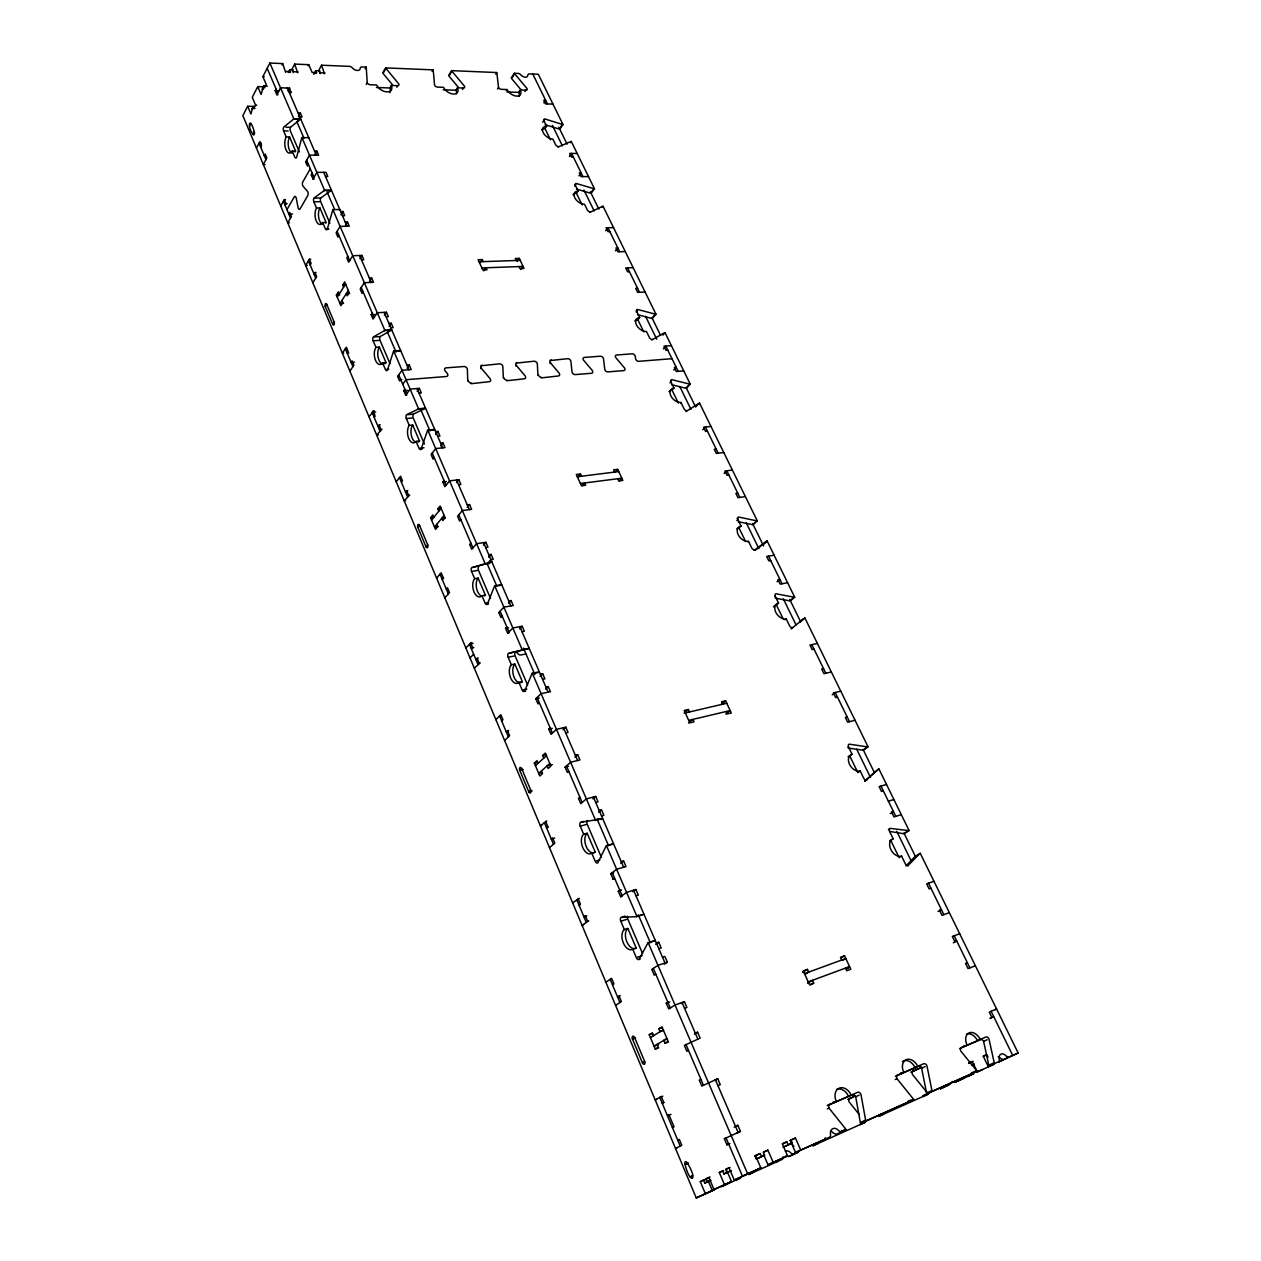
<?xml version="1.0" encoding="UTF-8"?>
<svg xmlns="http://www.w3.org/2000/svg" width="1261" height="1261" viewBox="0 0 1261 1261"><rect width="100%" height="100%" fill="white"/><g stroke="black" fill="none" stroke-linecap="round" stroke-linejoin="round"><path stroke-width="1.5" d="M315.061 198.056L320.751 198.009L331.091 190.537A2.68 1.34 87.6 0 0 331.422 190.159L324.55 190.19A2.695 1.324 87.6 0 1 324.235 190.584L313.926 198.072A2.648 1.308 87.3 0 0 313.847 201.776L316.495 207.986A9.268 4.571 87.1 0 0 316.227 220.959A9.268 4.571 87.1 0 0 322.721 222.551L325.385 228.824A2.648 1.324 86.9 0 0 327.261 229.297L332.668 210.193A2.68 1.34 87.2 0 1 332.904 209.625L339.776 209.547A2.68 1.34 87.3 0 0 339.587 209.941M407.618 414.68L413.372 414.144L425.146 408.469A2.758 1.482 84.2 0 0 425.509 408.138L418.557 408.769A2.758 1.482 84.2 0 1 418.195 409.1L406.468 414.79A2.727 1.45 84 0 0 406.326 418.557L409.242 425.383A9.568 5.107 83.7 0 0 408.769 438.529A9.568 5.107 83.7 0 0 416.067 441.382L419.015 448.27A2.743 1.466 83.5 0 0 421.127 449.105L427.463 430.663A2.79 1.497 83.7 0 1 427.763 430.143L434.698 429.449A2.774 1.513 83.8 0 0 434.415 429.969L428.63 430.553M472.891 567.45L491.506 562.248A2.837 1.592 81.2 0 0 491.9 561.949L471.724 567.623A2.806 1.545 81.1 0 0 471.551 571.422L474.656 578.689A9.852 5.454 80.7 0 0 474.041 591.961A9.852 5.454 80.7 0 0 481.938 595.759L485.075 603.105A2.821 1.576 80.4 0 0 487.345 604.208L494.407 586.333A2.869 1.608 80.6 0 1 494.722 585.829L501.705 584.678A2.853 1.608 80.6 0 0 501.389 585.183L497.512 585.813M509.523 653.166L528.753 648.58A2.885 1.639 79.3 0 0 529.179 648.296L508.356 653.387A2.869 1.608 79.2 0 0 508.151 657.202L511.367 664.736A10.041 5.643 78.9 0 0 510.658 678.04A10.041 5.643 78.9 0 0 518.901 682.39L522.149 690.003A2.885 1.624 78.5 0 0 524.529 691.28L532 673.737A2.916 1.671 78.7 0 1 532.331 673.264L539.33 671.845A2.916 1.671 78.7 0 0 538.999 672.318L536.666 672.791M254.359 106.428L247.676 106.255L242.853 115.634L696.245 1197.95L714.104 1189.848L708.934 1177.475L705.687 1179.051L706.964 1182.061L704.773 1183.102L703.512 1180.091L700.281 1181.652L705.34 1193.663L696.245 1197.95M264.495 86.851L257.748 86.631L252.263 97.318L255.557 105.104L253.824 108.462L254.943 108.478M267.379 86.079L263.628 85.953L264.463 87.923L266.244 84.487L262.887 76.637L269.87 63.05L282.7 63.586L285.632 72.303M247.676 106.255L250.939 114.026L253.004 106.507L253.824 108.462M257.748 86.631L261.074 94.449L263.628 85.953M249.552 126.1L250.829 123.625M282.023 64.894L282.7 63.586M278.003 94.733L276.868 94.701L275.166 90.729L276.064 89.011M252.957 134.218L254.249 131.759C249.583 114.641 246.825 126.778 252.957 134.218A1.907 0.883 87.9 0 0 254.218 134.454A1.907 0.883 87.9 0 0 254.249 131.759M288.233 72.539L289.746 69.654L292.773 69.765L293.167 72.602M276.868 94.701L280.509 87.797L289.589 88.097L290.85 92.92M290.14 72.476L289.746 69.654M291.953 69.26L294.696 64.09L308.724 64.674L312.145 72.444L316.558 72.618L315.707 70.679L319.742 70.837L320.121 73.642M292.316 70.632L292.773 69.765M256.44 148.089L259.924 141.547L261.579 145.488L260.696 147.127M288.06 90.965L289.589 88.097M297.643 72.775L294.696 64.09M308.173 65.714L308.724 64.674M642.306 914.792L636.442 916.637L621.074 917.377A3.058 1.75 73.3 0 0 620.79 921.224L624.353 929.578A10.782 6.147 72.9 0 0 623.36 943.007A10.782 6.147 72.9 0 0 632.723 949.17L636.316 957.619A3.105 1.765 72.5 0 0 639.028 959.416L647.823 943.102A3.137 1.813 72.5 0 1 648.201 942.676L655.247 940.375A3.137 1.813 72.4 0 0 654.853 940.785L648.989 942.708M313.69 74.383L315.707 70.679M316.085 73.485L316.558 72.618M366.273 84.424L367.235 82.753L366.273 67.621A2.538 1.56 33.1 0 0 366.131 67.069L361.072 66.943L360.22 68.078A5.091 3.137 32.9 0 1 357.352 70.458A5.091 3.137 32.9 0 1 352.182 67.747A2.554 1.576 32.8 0 0 349.581 66.376L321.555 65.209L318.765 70.332L320.136 73.422M298.353 116.737L300.37 113.033L298.1 112.986M298.904 118.707L297.029 122.128L303.98 138.253M324.503 73.8L321.555 65.209M280.714 206.016L284.324 199.632L285.459 199.632M308.378 164.324L307.432 166.011L305.666 161.912L309.481 155.166L318.607 155.245L316.842 151.147L314.572 151.131M285.112 205.275L286.026 203.667L284.324 199.632M314.935 154.52L316.842 151.147M365.17 68.756L366.131 67.069M286.956 209.657L294.207 196.952A2.601 1.261 87.2 0 1 296.24 198.182L298.116 207.718A2.601 1.261 87.1 0 0 300.118 208.806L307.731 195.66A2.632 1.293 87.4 0 0 307.511 191.436L303.081 186.218A2.632 1.277 87.5 0 1 302.798 181.915L310.285 168.785M314.162 179.03L313.012 179.03L311.246 174.916L312.208 173.246M313.012 179.03L316.874 172.331L326 172.347L327.781 176.477L325.511 176.477M458.326 87.293L448.932 76.038A2.427 1.482 35 0 1 448.601 75.502L451.611 70.648A2.443 1.466 35 0 0 451.942 71.183L464.505 86.237A2.427 1.482 35.3 0 1 463.402 88.018L457.459 87.813A8.559 5.233 35 0 1 453.534 94.086A8.559 5.233 35 0 1 443.494 87.308L437.457 87.104A2.459 1.513 34.7 0 1 434.572 85.165L433.264 70.395A2.459 1.497 34.6 0 0 433.106 69.875L385.614 67.889L382.714 72.886A2.506 1.545 33.6 0 0 383.045 73.422L392.628 84.976M383.533 72.602L385.961 68.425A2.506 1.545 33.6 0 1 385.614 67.889M389.838 92.62A8.827 5.47 33.6 0 0 389.838 87.971L391.304 85.48L397.924 85.685A2.506 1.545 33.9 0 0 398.76 83.872L385.961 68.425M396.805 87.182L397.782 85.527M310.742 259.214L309.386 259.246L305.619 265.488L307.321 265.425M310.19 264.952L311.136 263.391L309.386 259.246M340.927 214.796L342.929 211.501L340.643 211.533M432.097 71.514L433.106 69.875M313.957 273.968L316.038 272.36M338.941 235.555L337.932 237.178L336.12 232.954L340.123 226.397L349.281 226.223L347.469 222.015L345.183 222.046M345.451 225.293L347.469 222.015M312.87 282.763L316.669 276.585L314.919 272.408M449.436 75.234L451.942 71.183M347.831 256.298L346.822 257.922L348.651 262.193L352.733 255.715L361.907 255.431L363.767 259.719L361.466 259.798M456.482 93.74A8.543 5.233 35 0 0 455.946 90.225L457.459 87.813M325.275 306.644L326.725 304.342A1.955 0.977 85.7 0 0 325.338 303.917A1.955 0.977 85.7 0 0 325.275 306.644L332.668 324.266A1.97 0.977 85.4 0 0 334.07 324.723A1.97 0.977 85.4 0 0 334.133 321.996L326.725 304.342M462.472 89.452L463.496 87.844M341.967 300.402L342.866 302.53L340.88 305.635L336.372 294.995L338.358 291.874L339.256 294.002M343.591 287.209L342.677 285.081L344.679 281.912L349.25 292.615L347.216 295.768L346.318 293.624L349.723 293.466M359.858 258.663L361.907 255.431M337.27 297.123L345.577 284.056M348.32 290.487L339.966 303.523L343.591 303.349M332.668 324.266L334.133 321.996M495.699 74.131L496.724 72.539L451.611 70.648M369.583 281.203L371.664 278.003L373.524 282.322L364.334 282.7L360.189 289.1L362.049 293.435L363.089 291.843M497.496 89.042L498.521 87.45L496.897 73.043A2.38 1.419 35.9 0 0 496.724 72.539M545.209 124.713L559.175 129.048A2.349 1.419 37.5 0 0 559.742 129.142L562.989 124.54L538.337 74.273L528.863 73.879L527.697 74.998A4.697 2.79 36.5 0 1 525.333 77.236A4.697 2.79 36.5 0 1 520.651 74.698A2.349 1.403 36.4 0 0 518.303 73.437L514.33 73.264L511.225 78.009A2.364 1.403 36.3 0 0 511.556 78.513L520.761 89.499M512.076 77.725L514.661 73.784A2.364 1.403 36.3 0 1 514.33 73.264M506.276 90.729L507.048 89.547A8.307 4.997 36.4 0 0 516.774 96.135A8.307 4.997 36.4 0 0 520.336 90.02L526.373 90.177A2.364 1.419 36.6 0 0 526.988 88.475L514.661 73.784M519.217 96.325A8.291 4.997 36.3 0 0 518.76 92.368L520.336 90.02M386.071 316.763L388.356 316.653L386.465 312.255L377.26 312.744L373.035 319.065L371.16 314.683L372.2 313.106M524.891 91.612L525.932 90.035M384.337 315.408L386.465 312.255M349.896 371.16L353.915 365.201L352.103 360.882L351.094 362.364L354.483 362.128M389.066 326.378L391.209 323.242L393.117 327.655L390.815 327.781M543.869 102.913L545.65 100.328L543.79 100.281L545.556 103.891L552.964 104.111M389.744 329.357L387.6 332.478L396.033 352.071M542.656 122.27L544.531 119.559M541.568 129.93A8.291 5.044 37.3 0 1 545.004 128.575L546.628 126.258L543.948 120.757A2.364 1.434 37.2 0 1 544.941 118.975L562.422 124.445A2.364 1.419 37.5 0 0 562.989 124.54M559.979 127.913L562.422 124.445M557.945 147.127L570.807 141.563A2.349 1.434 37.9 0 1 571.296 141.484L594.483 188.787L591.11 193.28A2.38 1.466 38.6 0 1 590.542 193.201L576.498 189.055M368.937 416.634L374.233 410.723M401.802 379.309L399.548 380.917L397.625 376.424L402.007 370.277L411.244 369.583L409.289 365.091L407.004 365.249M480.078 262.666L482.285 259.577L483.215 261.626M407.098 368.165L409.289 365.091M570.476 142.635L571.296 141.484M483.83 270.863L486.037 267.789L486.982 269.838L482.805 269.996L478.092 259.719L482.285 259.577M402.748 384.29L406.058 379.687L446.394 376.503A2.711 1.907 37.1 0 0 447.182 373.335L445.133 370.892A2.695 1.891 37.1 0 1 446.031 367.865L464.001 366.51A2.68 1.876 37.5 0 1 467.358 369.189L467.752 381.027M569.405 156.459L571.596 153.416L582.945 176.619M380.128 424.752L377.937 426.313L379.088 426.202M406.83 395.134L405.679 395.229L403.741 390.705L404.844 389.176M382.004 429.197L376.676 435.077L378.379 434.903M405.679 395.229L410.124 389.129L419.361 388.372L421.316 392.896L419.015 393.101M417.123 391.414L419.361 388.372M578.909 175.909L581.132 172.899L579.272 172.883L581.085 176.619L588.524 176.619M517.057 261.39L519.296 258.347L524.009 268.451L519.958 268.609L519.012 266.575M574.669 185.761L575.914 184.059M574.953 185.95L575.379 185.383A2.396 1.482 38.3 0 1 576.34 183.491L593.915 188.709A2.38 1.466 38.6 0 0 594.483 188.787M573.014 194.809A8.37 5.217 38.5 0 1 576.45 193.296L578.121 191.041L575.379 185.383M520.809 269.46L523.063 266.434L481.86 267.931M591.377 192.082L593.915 188.709M589.722 212.431L602.537 206.315A2.38 1.482 39 0 1 603.042 206.237L655.972 314.225L652.331 318.481A2.412 1.56 41.2 0 1 651.764 318.434L637.593 314.698M602.175 207.356L603.042 206.237M481.639 365.722L499.529 363.83A2.632 1.828 38.4 0 1 502.84 366.462L503.344 378.127M480.804 368.685L481.245 368.117A2.664 1.844 38 0 1 482.065 365.154M471.125 383.707L489.284 381.673A2.664 1.86 38.3 0 0 490.088 378.678L481.245 368.117M396.253 481.812L400.572 476.185L402.48 480.74L401.392 482.143M435.66 434.383L437.961 431.404L439.947 436.022L437.646 436.259M605.658 230.7L607.944 227.752L619.687 251.743M440.641 445.921L442.958 442.958L444.96 447.608L435.691 448.585L431.089 454.512L433.075 459.162L434.225 457.696M405.538 492.026L407.776 490.482M409.699 495.069L404.182 500.775L405.553 500.601M516.647 363.058L534.065 361.229A2.601 1.781 39.3 0 1 537.328 363.814L537.943 375.305M515.891 365.989L516.332 365.438A2.617 1.797 38.9 0 1 517.089 362.506M506.67 380.759L524.324 378.789A2.617 1.813 39.1 0 0 525.08 375.841L516.332 365.438M615.463 250.813L617.795 247.881L615.935 247.944L617.827 251.79L625.251 251.554M458.563 484.728L460.88 484.445L458.846 479.747L449.578 480.851L444.881 486.683L442.863 481.97L444.03 480.52M550.71 360.488L567.655 358.691A2.554 1.734 40 0 1 570.87 361.245L572.037 372.027A2.569 1.734 40.3 0 0 575.268 374.596L591.551 373.256A2.554 1.718 40.7 0 0 592.197 370.387L583.622 360.268A2.538 1.702 40.4 0 1 584.284 357.43L600.346 356.217A2.522 1.687 40.7 0 1 603.499 358.739L604.776 369.363A2.522 1.687 41 0 0 607.944 371.9L623.801 370.592A2.506 1.671 41.3 0 0 624.4 367.771L615.92 357.793A2.506 1.655 41 0 1 616.519 355.003L632.155 353.821A2.49 1.639 41.4 0 1 635.26 356.311L635.576 358.691A2.49 1.639 41.5 0 0 638.712 361.324L671.987 358.691M550.001 363.357L550.442 362.821A2.585 1.75 39.6 0 1 551.152 359.937M417.88 527.429L419.55 525.38A2.033 1.088 82 0 0 417.99 524.671A2.033 1.088 82 0 0 417.88 527.429L425.997 546.785A2.033 1.088 81.6 0 0 427.574 547.526A2.033 1.088 81.6 0 0 427.684 544.768L419.55 525.38M541.205 377.906L558.402 375.983A2.585 1.765 39.9 0 0 559.096 373.083L550.442 362.821M456.482 482.648L458.846 479.747M436.81 524.292L437.803 526.641L435.518 529.431L430.568 517.719L432.838 514.929L433.831 517.262M438.812 511.178L437.819 508.829L440.121 506.008L445.133 517.782L442.816 520.588L441.807 518.239L445.259 517.767M431.546 520.068L441.114 508.356M444.124 515.434L434.509 527.082L438.182 526.578M425.997 546.785L427.684 544.768M467.185 507.442L469.581 504.573L471.63 509.334L462.346 510.563L457.57 516.301L459.619 521.061L460.817 519.642M636.301 311.073L637.199 310.001M636.285 312.097L636.742 311.546A2.443 1.576 40.9 0 1 637.656 309.465L655.405 314.162A2.427 1.56 41.2 0 0 655.972 314.225M634.787 321.035A8.559 5.548 41.1 0 1 637.83 319.679L639.642 317.536L636.742 311.546M652.662 317.362L655.405 314.162M436.59 578.105L441.161 572.793L443.163 577.522L441.996 578.846L443.714 578.578M470.857 543.065L469.644 544.468L471.724 549.307L476.595 543.68L485.895 542.325L487.975 547.148L485.658 547.495M651.795 339.981L664.515 332.778A2.443 1.576 41.7 0 1 665.02 332.652L690.24 384.132L686.457 388.262A2.459 1.608 42.8 0 1 685.874 388.215L671.64 384.715M662.671 334.89L663.601 333.834M663.176 334.78L665.02 332.652M483.436 545.13L485.895 542.325M446.315 589.139L447.482 587.815L449.483 592.575L444.849 597.84M663.365 348.903L665.824 346.097L678.182 371.349M488.653 557.204L491.112 554.43L493.224 559.285L490.907 559.648L487.187 563.809L496.456 585.325M673.689 370.072L676.195 367.298L674.32 367.455L676.306 371.506L683.746 370.892M577.995 476.768L580.501 473.978L581.526 476.217M670.426 381.248L671.372 380.207M670.017 382.934L670.962 381.894A2.475 1.624 42.5 0 1 671.845 379.687L689.672 384.101A2.459 1.608 42.8 0 0 690.24 384.132M582.093 485.737L584.615 482.979L585.656 485.233L581.447 485.769L576.293 474.499L580.501 473.978M669.024 391.635A8.669 5.738 42.8 0 1 672.066 390.138L673.957 388.057L670.962 381.894M686.819 387.19L689.672 384.101M615.163 472.118L617.701 469.36L622.855 480.425L618.788 480.961L617.748 478.739M680.499 403.016L680.972 402.495A8.685 5.738 42.8 0 1 670.852 395.907A8.685 5.738 42.8 0 1 673.957 388.057M619.277 480.945L621.831 478.218L580.407 483.515M685.921 411.622L699.067 403.268A2.475 1.624 43.4 0 1 699.556 403.126L757.278 520.856L753.164 524.702A2.538 1.702 46.5 0 1 752.596 524.686L738.237 521.676M465.798 647.855L471.724 642.543M502.225 616.172L500.948 617.512L498.82 612.547L503.896 607.14L513.195 605.516L511.068 600.567L508.735 600.977M508.53 603.278L511.068 600.567M696.198 406.341L698.105 404.292M698.594 404.15L699.556 403.126M471.425 648.895L473.773 647.413M470.038 657.974L473.632 654.191M478.218 657.99L475.87 659.487L477.005 659.251M508.892 633.101L507.726 633.306L505.582 628.309L506.859 626.969M474.309 668.141L480.283 662.892M507.726 633.306L512.849 627.962L522.164 626.26L524.324 631.272L522.007 631.698M702.818 429.733L705.403 427.038L718.187 453.188M519.595 628.924L522.164 626.26M905.981 865.913L914.887 856.66L920.262 853.319L1018.147 1052.982L998.649 1061.967L1007.287 1057.932M907.715 865.881L919.789 853.602A2.774 1.891 56.7 0 1 920.262 853.319M516.9 652.772L517.357 652.3A2.743 2.112 44.6 0 0 520.809 654.979L526.152 653.939M724.145 473.427L726.793 470.779L739.829 497.417M540.055 676.369L542.703 673.784L544.91 678.891L542.577 679.364M495.857 719.621L500.838 714.751L502.95 719.779L501.689 720.993M545.556 689.121L548.22 686.567L550.442 691.69L541.111 693.66L535.783 698.783L537.99 703.922L539.314 702.645M506.26 731.869L508.672 730.418M737.181 518.507L738.205 517.546M504.605 740.506L509.649 735.715L507.521 730.671M736.865 520.478L737.89 519.516A2.538 1.718 46.2 0 1 738.71 517.057L756.695 520.84A2.538 1.702 46.5 0 0 757.278 520.856M736.85 528.895A8.937 6.069 46.6 0 1 739.009 527.965L741.058 526.042L737.89 519.516M864.652 780.937L878.87 768.863L909.086 830.526L904.247 833.647A2.758 1.891 56 0 1 903.68 833.71L889.588 831.409A2.774 1.907 55.9 0 1 890.25 828.367L908.519 830.589A2.758 1.891 55.9 0 0 909.086 830.526M864.999 781.331L878.381 769.115A2.711 1.86 54.2 0 1 878.87 768.863M753.621 523.725L756.695 520.84M747.994 541.82L748.498 541.347A8.937 6.069 46.6 0 1 738.174 534.743A8.937 6.069 46.6 0 1 741.058 526.042M565.716 732.972L568.049 732.436L565.795 727.219L556.448 729.347L551.025 734.343L548.803 729.142L550.143 727.881M754.141 550.285L766.656 541.158A2.538 1.718 47.2 0 1 767.145 540.985L794.698 597.194L790.426 600.882A2.585 1.75 48.8 0 1 789.843 600.882L775.42 598.171M765.616 542.104L762.511 544.957A2.538 1.718 47.2 0 1 762.984 544.784L767.145 540.985M563.068 729.709L565.795 727.219M521.707 768.658L519.784 770.408L528.753 791.766A2.159 1.198 76.6 0 0 530.534 792.838A2.159 1.198 76.6 0 0 530.692 790.032L521.707 768.658A2.144 1.182 77 0 0 519.942 767.618A2.144 1.182 77 0 0 519.784 770.408L523.236 769.573M541.347 771.054L542.451 773.655L539.803 776.004L534.333 763.094L536.965 760.698L538.053 763.283M543.79 758.097L542.687 755.497L545.351 753.085L550.899 766.105L548.22 768.501L547.116 765.884L552.334 764.623M535.405 765.679L546.454 755.686M549.78 763.504L538.699 773.434L542.388 772.52M530.692 790.032L528.753 791.766L532.189 790.899M574.906 757.136L577.664 754.693L579.95 759.973L570.602 762.243L565.07 767.114L567.34 772.394L568.711 771.18M777.06 581.81L779.881 579.319L778.005 579.666L780.181 584.095L787.605 582.724M774.743 596.847L775.279 596.374A2.585 1.765 48.5 0 1 776.067 593.773L794.131 597.21A2.585 1.75 48.7 0 0 794.698 597.194M774.743 605.611A9.095 6.242 49 0 1 776.413 604.965L778.557 603.121L775.279 596.374M790.915 599.968L794.131 597.21M546.785 821.021L540.354 825.813L541.726 825.435M785.146 619.829L786.233 618.915L789.544 625.708A2.617 1.797 49.4 0 0 792.523 627.6L791.435 628.498M579.839 797.11L578.436 798.292L580.738 803.651L586.365 798.907L595.728 796.479L598.045 801.838L595.712 802.453M684.092 713.095L688.38 709.486L689.515 711.961M803.32 619.072L800.073 621.799A2.585 1.765 49.5 0 1 800.562 621.594L804.881 617.969L868.057 746.811L863.422 750.137A2.68 1.844 53.4 0 1 862.839 750.185L848.306 748.072M592.891 798.843L595.728 796.479M688.601 722.979L692.919 719.385L694.054 721.875L689.846 722.868L684.171 710.463L688.38 709.486M721.292 704.41L725.627 700.817L731.301 712.985L727.219 713.962L726.084 711.519M549.465 847.597L554.808 843.183L552.602 837.919L551.262 839.038L554.714 838.092M598.66 812.226L601.513 809.893L603.846 815.268L601.513 815.899M725.8 714.104L730.166 710.542L688.695 720.394M285.932 127.251L290.456 127.329L300.354 119.322A2.648 1.277 88.5 0 0 300.67 118.912L293.829 118.77A2.648 1.277 88.4 0 1 293.529 119.164L283.662 127.203A2.617 1.245 88.2 0 0 283.599 130.892L286.168 136.913A9.19 4.398 88 0 0 285.963 149.823A9.19 4.398 88 0 0 292.189 151.021L295.594 151.052L289.573 136.96L286.168 136.913M791.167 628.861L804.408 618.174A2.585 1.765 49.5 0 1 804.881 617.969M832.228 694.827L835.223 692.51L849.488 721.686M620.68 863.281L623.628 861.027L625.992 866.528L616.629 869.27L610.781 873.731L613.13 879.248L614.312 878.901M572.62 902.86L579.288 898.305M613.13 879.248L614.596 878.129M621.815 896.398L620.648 896.76L618.268 891.212L620.916 889.762M588.745 920.814L582.03 925.29L583.748 924.754M620.648 896.76L626.575 892.378L635.938 889.525L638.334 895.089L636.001 895.799M632.959 891.716L635.938 889.525M847.975 747.489L848.558 747.064A2.695 1.86 53.2 0 1 849.268 744.179L867.473 746.859A2.695 1.844 53.3 0 0 868.057 746.811M755.008 550.363L761.014 546.045M848.07 756.695A9.473 6.573 53.8 0 1 849.725 755.891L852.042 754.22L848.558 747.064M863.99 749.349L867.473 746.859M858.457 772.236L860.207 771.007L863.722 778.226A2.727 1.876 54.2 0 0 866.764 780.102M655.673 944.379L658.731 942.282L661.19 947.957L658.857 948.729M605.879 982.24L611.617 978.347L613.949 983.895L612.515 984.873M890.203 813.597L893.403 811.485L891.559 812.037L893.939 816.923L901.316 814.653M664.232 964.224L667.321 962.175L664.862 956.468L662.529 957.257M617.575 996.931L620.191 995.575M655.783 974.138L654.238 975.163L651.795 969.441L657.958 965.343L667.321 962.175M615.573 1005.38L621.389 1001.565L619.025 995.969M888.438 829.549L889.651 828.761M889.635 840.898A9.725 6.731 56.4 0 1 890.755 840.362L893.182 838.801L889.588 831.409M904.878 832.938L908.519 830.589M684.565 1008.311L686.898 1007.46L684.392 1001.66L675.029 1005.033L668.74 1008.973L666.249 1003.189L667.826 1002.196M900.401 856.928L901.615 856.156L905.256 863.627A2.79 1.923 56.9 0 0 908.33 865.503M681.239 1003.63L684.392 1001.66M634.693 1037.708L632.47 1039.08L642.401 1062.755A2.333 1.293 70.8 0 0 644.434 1064.221A2.333 1.293 70.8 0 0 644.655 1061.415L634.693 1037.708A2.317 1.277 71.3 0 0 632.691 1036.274A2.317 1.277 71.3 0 0 632.47 1039.08L635.56 1037.945M658.762 1047.765L655.279 1049.073L649.21 1034.729L652.252 1032.854L653.466 1035.722M663.601 1030.363L660.102 1031.656L658.888 1028.771L661.962 1026.88L668.125 1041.35L665.02 1043.21L663.79 1040.325L667.29 1039.017M650.408 1037.598L663.191 1029.764M666.88 1038.449L654.049 1046.204L658.683 1044.471M655.279 1049.073L658.337 1047.229L657.123 1044.344M642.401 1062.755L644.655 1061.415M694.401 1034.13L697.601 1032.223L700.139 1038.087L684.36 1045.416L686.882 1051.296L688.474 1050.35M802.516 972.294L807.434 969.378L808.695 972.105L805.401 974.044M841.245 957.777L844.555 955.838L850.812 969.268L846.762 970.781L845.5 968.085M842.49 960.456L845.8 958.518L804.486 973.65M807.497 983.217L812.462 980.333L813.708 983.076L810.413 984.999M938.026 911.53L941.368 909.575L939.524 910.237L941.999 915.313L949.344 912.649M846.241 968.495L849.567 966.572L808.254 981.893M846.951 968.921L848.606 967.959M895.452 1076.248L918.371 1066.365A3.058 2.144 63.1 0 1 921.633 1068.272L926.567 1093.019A3.089 2.159 63.7 0 0 926.867 1093.854L977.086 1071.314A3.026 2.081 62.9 0 0 976.629 1070.573L960.787 1051.043A3.011 2.065 62.3 0 1 961.024 1047.749L961.528 1047.45M374.407 336.939L380.128 336.577L391.383 330.24A2.711 1.434 85.6 0 0 391.73 329.878L384.81 330.287A2.727 1.419 85.5 0 1 384.463 330.65L373.256 337.002A2.695 1.403 85.3 0 0 373.146 340.754L375.951 347.358A9.442 4.918 85 0 0 375.557 360.457A9.442 4.918 85 0 0 382.556 362.837L386.008 362.585L379.403 347.122L375.951 347.358M700.864 1079.227L699.24 1080.125L701.794 1086.084L717.698 1078.738L720.283 1084.696L717.95 1085.642M953.284 942.818L956.705 940.927L954.861 941.62L952.354 936.497L959.7 933.755M714.42 1080.551L717.698 1078.738M734.186 1127.161L737.827 1125.301L740.443 1131.369L736.787 1133.213M729.898 1143.569L726.966 1144.83L724.366 1138.746L740.443 1131.369M687.466 1163.351L685.101 1164.533C690.082 1185.372 698.547 1180.627 687.466 1163.351A2.412 1.324 68.9 0 0 685.353 1161.712A2.412 1.324 68.9 0 0 685.101 1164.533L688.569 1163.036M995.26 1009.667L996.584 1009.005L989.286 1012.063L991.855 1017.328L993.684 1016.555L989.853 1018.462M726.966 1144.83L728.653 1143.995M990.973 1017.769L991.855 1017.328M827.248 1105.519L857.921 1092.184A3.152 2.286 64.2 0 1 860.932 1094.264L865.613 1120.083A3.2 2.317 64.9 0 0 865.897 1120.95L860.617 1123.441A3.184 2.317 65.1 0 1 860.333 1122.574L855.699 1096.818A3.152 2.286 64.3 0 0 852.294 1094.863L827.878 1105.408M827.263 1108.939L828.997 1108.088A3.2 2.349 64.7 0 1 829.848 1104.242M848.275 1099.151L855.084 1096.108M692.667 1175.741L690.287 1176.907L692.021 1176.15M855.699 1096.818L859.182 1095.115M896.571 1075.617L923.651 1063.78A3.058 2.144 63 0 1 926.93 1065.703L931.926 1090.513A3.105 2.175 63.6 0 0 932.21 1091.348L925.227 1094.611M895.215 1079.526L896.965 1078.675A3.105 2.207 63.4 0 1 897.69 1074.987M911.451 1071.818L921.775 1067.263M910.931 1072.213L921.492 1067.515M960.85 1047.891L986.244 1036.873A2.963 2.018 61.9 0 1 988.955 1038.859L994.204 1062.724A3.011 2.033 62.6 0 0 994.503 1063.543L989.097 1066.049A2.995 2.033 62.7 0 1 988.813 1065.246L983.612 1041.428A2.963 2.018 62 0 0 980.9 1039.474L959.668 1048.553M921.633 1068.272L925.164 1066.554M983.612 1041.428L987.158 1039.71M727.03 1171.154L731.459 1181.541L714.041 1189.564L724.476 1184.662L719.306 1172.494L722.632 1170.886L723.924 1173.944L730.907 1170.854M723.924 1173.944L726.982 1172.478L725.674 1169.42L729.031 1167.812L734.265 1180.06L749.475 1173.061M754.677 1156.006L760.162 1153.563L761.486 1156.621L756.348 1159.08L755.024 1156.038M763.599 1152.223L767.886 1150.158L773.198 1162.358L768.012 1164.786L763.488 1154.382M782.514 1143.9L786.832 1141.835L788.157 1144.846L782.971 1147.321M790.095 1140.433L795.439 1138.037L800.751 1150.048L794.666 1152.932M795.439 1138.037L790.269 1140.527L795.533 1152.491L824.095 1139.739A3.231 2.38 65.8 0 0 825.309 1137.769M767.886 1150.158L763.283 1152.191L764.607 1155.234L756.348 1159.08M790.962 1140.007L792.286 1143.018L784.342 1146.706M972.956 1061.289L968.874 1063.086L972.31 1061.463L977.338 1071.913L993.794 1064.347L988.34 1066.774L983.265 1056.261L986.764 1054.59L988.041 1057.222M968.59 1063.401L971.995 1061.794L969.283 1062.991M734.265 1180.06L760.84 1167.859L755.528 1155.596L760.162 1153.563M703.165 1194.861L714.104 1189.848M760.84 1167.859L742.461 1176.198L726.037 1137.911M726.289 1184.41L721.45 1186.68L740.522 1178.042L735.667 1180.328M786.832 1141.835L782.309 1143.822L787.605 1155.911L768.012 1164.786M753.511 1172.241L748.624 1174.527L781.773 1159.6A3.137 2.364 66.9 0 0 782.971 1156.778M841.292 1131.038L842.175 1130.628M843.924 1129.793L844.807 1129.383M816.844 1142.97L812.715 1144.909A3.089 2.286 66.2 0 0 812.982 1145.76L865.298 1122.274A3.026 2.191 65.1 0 0 864.841 1121.518M861.2 1122.148L865.613 1120.083M789.796 1156.101L798.402 1152.176A3.121 2.333 66.6 0 0 797.961 1151.388M828.997 1108.088L845.69 1128.973A3.231 2.349 65.5 0 1 846.163 1129.777L836.358 1134.269L833.442 1133.213A6.447 4.745 65.8 0 0 830.589 1131.085M812.982 1145.76L817.948 1143.428A3.105 2.286 66 0 1 817.68 1142.592M907.904 1101.342L910.852 1099.955M882.542 1113.636L878.365 1115.591A2.995 2.144 64.7 0 0 878.633 1116.411L928.206 1094.154A2.932 2.065 63.8 0 0 927.765 1093.429L912.46 1074.467A2.916 2.049 63.2 0 1 913.122 1071.015M927.465 1092.593L931.926 1090.513M860.286 1124.607L865.298 1122.274M860.617 1123.441L913.689 1099.624A3.121 2.207 64.1 0 0 913.232 1098.851L896.965 1078.675M878.633 1116.411L883.662 1114.062A3.011 2.159 64.6 0 1 883.378 1113.242M923.541 1095.399L924.392 1095.005M971.254 1073.079L975.73 1070.983M944.379 1086.02L940.154 1088.007A2.9 2.033 63.5 0 0 940.422 1088.795L944.316 1087.045A2.885 2.018 63.4 0 0 945.293 1085.343M989.696 1064.836L994.204 1062.724M928.206 1094.154L923.147 1096.518A2.932 2.065 63.9 0 0 922.705 1095.793M940.422 1088.795L948.54 1085.075M955.507 1082.033L973.571 1073.789L968.133 1076.216M773.198 1162.358L787.605 1155.911M800.751 1150.048L829.344 1137.28A3.247 2.38 65.7 0 0 830.526 1134.38A6.478 4.745 65.6 0 1 832.843 1128.642A6.478 4.745 65.6 0 1 838.707 1130.739L840.929 1131.952L846.163 1129.777M865.897 1120.95L913.689 1099.624M932.21 1091.348L977.086 1071.314M994.503 1063.543L998.413 1061.794A2.995 2.018 62.5 0 0 999.279 1059.224A5.974 4.035 62.4 0 1 1001.013 1054.101A5.974 4.035 62.4 0 1 1006.231 1056.119L1008.832 1057.144L1018.147 1052.982M989.097 1066.049L993.006 1064.316A2.979 2.018 62.5 0 0 993.967 1062.566M724.476 1184.662L731.459 1181.541M705.34 1193.663L712.292 1190.557L707.941 1180.296M977.338 1071.913L982.776 1069.486M798.402 1152.176L793.232 1154.335L791.057 1153.169A6.258 4.697 66.8 0 0 785.351 1151.151M963.924 1078.281L954.656 1082.427L952.118 1081.449M704.773 1183.102L711.015 1180.264M971.474 1065.088L974.201 1063.89M719.306 1172.494L723.672 1170.571M725.674 1169.42L730.056 1167.497M983.265 1056.261L985.992 1055.063M705.687 1179.051L710.101 1176.97M700.281 1181.652L704.663 1179.587M761.486 1156.621L764.607 1155.234M788.157 1144.846L792.286 1143.018M726.982 1172.478L731.348 1170.539M847.991 1099.466L853.445 1096.96A10.419 7.55 64.1 0 1 853.082 1096.093M724.366 1138.746L725.532 1138.242M735.494 1126.294L737.827 1125.301M676.921 1147.92L675.533 1148.503L681.791 1145.287L679.301 1139.392L677.74 1140.196L678.907 1139.723M673.563 1127.003L672.397 1127.476L673.957 1126.656L669.039 1114.945L667.495 1115.796L670.962 1114.377M663.932 1102.492L662.198 1103.186L663.727 1102.335L661.284 1096.518L655.184 1099.955L656.571 1099.403M662.845 1096.156L659.755 1097.385L680.215 1146.091M975.383 965.737L968.054 968.621L965.532 963.451L967.36 962.742M665.02 1043.21L668.519 1041.901M695.268 1033.106L697.601 1032.223M813.708 983.076L809.515 984.636L803.225 970.907L807.434 969.378M658.888 1028.771L662.372 1027.494M649.21 1034.729L652.694 1033.453M844.555 955.838L840.488 957.32L841.749 959.999M666.249 1003.189L669.764 1001.928M930.917 888.201L929.073 888.847L926.63 883.835L933.975 881.297M637.483 957.225L642.148 955.68M639.028 959.416L640.194 959.022M632.723 949.17L636.222 948.02L627.852 928.459L624.353 929.578M656.398 943.055L658.731 942.282M620.79 921.224L626.622 919.379M636.442 916.637A3.089 1.781 73.2 0 0 636.931 916.448L643.961 914.225A3.089 1.797 73.2 0 1 643.473 914.414M622.24 917.015L625.157 916.101M586.806 915.896L583.922 916.794L585.309 915.754L587.594 921.176M580.17 904.736L579.004 905.099L580.391 904.042L578.121 898.652M618.268 891.212L621.184 890.329M888.359 801.161L893.891 799.521M610.781 873.731L613.697 872.88M883.33 790.899L881.486 791.435L879.122 786.612L886.515 784.468M621.295 861.704L623.628 861.027M596.374 860.916L599.873 859.907M600.993 819.004L580.486 822.33A2.979 1.702 75.5 0 0 580.233 826.16L583.67 834.215A10.482 5.974 75.1 0 0 582.787 847.613A10.482 5.974 75.1 0 0 591.74 853.114L595.208 861.247A3.011 1.718 74.7 0 0 597.793 862.855L606.1 846.068A3.042 1.765 74.7 0 1 606.462 845.627L613.492 843.656A3.042 1.765 74.7 0 0 613.13 844.098M608.448 845.406L611.963 844.413M591.74 853.114L595.239 852.121L587.169 833.253L583.67 834.215M581.668 822.014L584.001 821.4M595.145 820.58A3.011 1.734 75.5 0 0 595.602 820.359L602.616 818.468A3.011 1.75 75.4 0 1 602.159 818.688L596.626 819.351M580.233 826.16L586.066 824.584M548.22 827.216L546.502 827.673L547.826 826.554L545.619 821.321M599.18 810.508L601.513 809.893M855.037 720.267L847.628 722.159L845.343 717.462L847.203 716.989M565.07 767.114L568.569 766.247M837.493 697.16L835.633 697.617L833.363 692.967L840.772 691.186M575.331 755.26L577.664 754.693M534.333 763.094L537.801 762.259M542.687 755.497L546.171 754.677M685.306 712.938L726.762 703.244M725.627 700.817L721.56 701.762L722.679 704.205M831.362 671.971L823.953 673.689L821.699 669.087L823.559 668.661M548.803 729.142L552.286 728.338M814.039 649.194L812.179 649.604L809.956 645.049L817.38 643.441M535.783 698.783L539.282 698.027M524.529 691.28L525.695 691.028M545.903 687.04L548.22 686.567M523.315 689.767L526.799 689.042M959.747 1080.046L957.793 1079.652M540.37 674.257L542.703 673.784M518.901 682.39L522.385 681.681L514.851 664.043L511.367 664.736M1003.425 1059.666L1000.84 1058.657A5.958 4.035 62.5 0 0 998.239 1056.671M533.167 673.5L535.499 673.027M508.151 657.202L513.952 656.067M473.033 643.346L469.376 644.04L477.919 664.374M505.582 628.309L508.498 627.773M498.82 612.547L499.986 612.342M770.692 560.562L768.832 560.877L766.688 556.479L774.112 555.203M487.345 604.208L488.511 604.019M486.226 602.9L488.543 602.506M481.938 595.759L485.406 595.176L478.14 578.137L474.656 578.689M495.573 586.129L496.739 585.939M471.551 571.422L477.336 570.508M487.187 563.809L489.504 563.446M488.795 554.777L491.112 554.43M745.393 496.613L737.953 497.685L735.872 493.398L737.732 493.13M430.568 517.719L434.005 517.262M728.874 475.019L727.014 475.271L724.933 471.031L732.373 470.054M467.264 504.873L469.581 504.573M437.819 508.829L441.271 508.388M617.701 469.36L613.618 469.864L614.659 472.087M577.317 476.753L618.725 471.567M723.767 452.51L716.327 453.424L714.278 449.215L716.138 448.979M442.863 481.97L446.331 481.544M707.437 431.199L705.577 431.42L703.543 427.243L710.983 426.423M421.127 449.105L422.277 448.979M440.641 443.21L442.958 442.958M420.165 448.144L423.995 447.734M416.067 441.382L419.535 441.019L412.694 425.036L409.242 425.383M435.644 431.64L437.961 431.404M406.326 418.557L412.079 418.006M375.053 416.603L373.902 416.697L374.958 415.247L373.098 410.818M375.683 411.953L372.058 412.284L379.813 430.758M418.195 409.1L423.98 408.58M403.741 390.705L407.587 390.39M397.625 376.424L398.775 376.33M667.794 350.117L665.934 350.259L663.964 346.239L671.404 345.687M386.56 369.41L388.845 369.237M343.733 353.112L342.377 353.206L346.349 347.201L348.162 351.52L347.169 353.017L348.871 352.907M382.556 362.837L385.409 369.505A2.711 1.419 84.8 0 0 387.426 370.198L393.432 351.504A2.743 1.45 85.1 0 1 393.7 350.952L400.62 350.495A2.743 1.45 85.2 0 0 400.352 351.031L398.05 351.188M373.146 340.754L378.867 340.391M384.463 330.65L390.232 330.303M388.924 323.368L391.209 323.242M371.16 314.683L374.596 314.493M645.08 292.016L637.656 292.379L635.733 288.454L637.593 288.359M336.372 294.995L339.776 294.838M342.677 285.081L346.097 284.939M629.475 271.761L627.615 271.84L625.708 267.947L633.148 267.647M369.363 278.082L371.664 278.003M519.296 258.347L515.245 258.489L516.175 260.507M479.038 261.768L520.241 260.365M609.82 231.567L607.96 231.614L606.084 227.784L613.524 227.626M326.536 228.808L328.806 228.761M327.261 229.297L328.396 229.281M289.447 222.819L287.76 222.85L291.417 216.514L289.715 212.447L288.801 214.039L292.536 213.992M322.721 222.551L326.126 222.503L319.916 207.955L316.495 207.986M342.456 215.726L344.742 215.694L342.929 211.501M313.847 201.776L319.537 201.728M286.026 203.667L287.145 203.667M324.235 190.584L329.956 190.553M311.246 174.916L312.381 174.916M305.666 161.912L306.817 161.912M264.999 164.497L263.313 164.482L266.828 157.988L265.173 154.031L264.29 155.67L265.409 155.67M573.408 157.105L571.548 157.105L569.736 153.401L577.16 153.464M261.279 143.218L259.041 143.187L265.945 159.627M292.189 151.021L294.79 157.105A2.632 1.277 87.9 0 0 296.587 157.452L301.694 138.158A2.664 1.293 88.1 0 1 301.931 137.591L308.772 137.685A2.664 1.293 88.2 0 0 308.582 138.095M283.599 130.892L288.139 130.971M299.834 117.005L302.104 117.052L300.37 113.033M293.529 119.164L299.22 119.291M251.837 108.761L252.957 108.777M255.557 105.104L256.677 105.136M262.004 89.09L263.139 89.121M275.166 90.729L278.949 90.855M289.037 91.99L291.307 92.069M507.048 89.547L500.901 89.295A2.38 1.434 36.1 0 1 498.521 87.45M376.44 87.513L389.838 87.971M443.226 89.799L455.946 90.225M507.032 91.974L518.76 92.368M262.887 76.637L264.243 76.685M286.089 71.436L290.597 71.609M293.624 71.735L298.1 71.909M320.593 72.775L324.975 72.949M786.139 1155.486L788.298 1156.636L793.468 1154.477A3.105 2.333 66.7 0 0 793.027 1153.705M859.245 1114.519L849.157 1101.941A2.995 2.191 64.4 0 1 849.93 1098.331M790.915 1142.529L793.926 1146.328M532.788 74.036L547.416 103.938M558.781 127.188L567.087 144.164M590.384 191.798L598.865 209.153M627.568 267.868L639.516 292.284M652 317.788L660.575 335.347M686.252 387.836L695.662 407.082M752.675 523.678L763.599 546.013M768.548 556.164L782.041 583.764M789.733 599.464L800.672 621.831M811.816 644.639L825.813 673.248M863.076 749.46L874.283 772.347M880.982 786.076L895.783 816.356M903.916 832.954L915.675 856.991M928.474 883.189L943.843 914.635M954.199 935.82L969.898 967.896M991.114 1011.29L1012.693 1055.41M552.397 125.375L562.359 145.787M583.969 190.096L594.152 210.965M645.569 316.369L656.729 339.256M679.821 386.591L690.949 409.399M746.276 522.826L758.87 548.661M783.333 598.802L795.959 624.699M856.692 749.192L870.468 777.454M896.713 831.267L910.994 860.538M680.972 402.495L683.998 408.706A2.49 1.639 43.2 0 0 686.882 410.597M748.498 541.347L751.714 547.92A2.569 1.734 47.1 0 0 754.661 549.812M545.004 128.575L550.474 139.829M576.45 193.296L582.078 204.881M637.83 319.679L643.788 331.927M672.066 390.138L678.292 402.953M739.009 527.965L745.614 541.552M776.413 604.965L783.223 618.993M849.725 755.891L857.874 772.646M890.755 840.362L899.172 857.701M287.335 88.018L316.338 155.229M323.73 172.347L347.011 226.271M359.621 255.51L371.238 282.417M384.179 312.381L408.942 369.741M417.06 388.561L442.643 447.844M456.529 480.015L469.328 509.649M483.578 542.656L510.878 605.926M519.847 626.685L548.109 692.179M563.462 727.755L577.617 760.525M593.395 797.078L623.659 867.205M633.605 890.234L664.988 962.963M682.059 1002.511L697.806 1038.969M715.365 1079.668L738.111 1132.362M327.103 191.971L334.638 209.468M420.922 409.888L429.954 430.868M523.473 648.075L534.885 674.603M597.225 819.398L608.574 845.753M638.287 914.777L650.313 942.692M269.87 63.05L293.829 118.77M301.931 137.591L324.55 190.19M332.904 209.625L384.81 330.287M393.7 350.952L418.557 408.769M427.763 430.143L484.918 563.036A2.837 1.576 81.2 0 1 484.523 563.336M494.722 585.829L522.164 649.651A2.885 1.639 79.4 0 1 521.755 649.919M532.331 673.264L595.602 820.359M606.462 845.627L636.931 916.448M648.201 942.676L747.615 1173.77M267.174 68.283L277.783 92.983M306.628 160.226L313.973 177.36M337.128 231.33L349.675 260.57M361.229 287.508L374.091 317.488M398.712 374.895L406.783 393.716M432.239 453.03L446.047 485.233M458.768 514.866L472.938 547.904M500.081 611.207L509.003 631.982M537.107 697.506L552.381 733.098M566.441 765.9L582.141 802.469M612.231 872.628L622.114 895.673M653.34 968.432L670.3 1007.98M685.952 1044.471L703.417 1085.185M299.346 151.919L290.393 131.002A2.617 1.261 88.2 0 1 290.456 127.329M329.909 223.292L320.672 201.713A2.632 1.308 87.3 0 1 320.751 198.009M389.98 363.609L380.018 340.312A2.695 1.403 85.3 0 1 380.128 336.577M424.421 444.045L413.23 417.895A2.727 1.45 84 0 1 413.372 414.144M490.513 598.408L478.502 570.335A2.806 1.56 81.1 0 1 478.676 566.552M527.634 685.101L515.103 655.846A2.853 1.608 79.2 0 1 515.323 652.047M601.45 857.496L587.216 824.284A2.979 1.702 75.4 0 1 586.901 821.526M642.574 953.552L627.789 919.017A3.058 1.75 73.2 0 1 627.458 916.211M378.994 424.862L380.869 429.307M406.641 490.624L408.564 495.21M470.574 642.747L472.623 647.618M477.068 658.21L479.133 663.113M283.426 201.24L290.503 218.106M308.441 260.822L315.723 278.129M345.356 348.714L352.907 366.699M399.485 477.604L407.461 496.598M440.01 574.118L448.317 593.899M499.592 715.98L508.388 736.913M544.295 822.456L553.469 844.287M576.75 899.708L586.192 922.217M610.182 979.324L619.923 1002.527M777.879 1160.829A3.121 2.364 67 0 1 776.871 1161.901M945.214 1085.626A2.916 2.033 63.4 0 0 945.498 1086.415L949.391 1084.681A2.9 2.018 63.3 0 0 950.368 1082.963M913.752 1070.999A10.104 7.109 63 0 1 913.09 1069.281M916.258 1069.785A10.12 7.109 63 0 1 915.896 1068.95M590.148 211.864A2.396 1.497 38.8 0 1 587.342 209.988L584.568 204.282A8.386 5.217 38.5 0 1 574.748 197.725A8.386 5.217 38.5 0 1 578.121 191.041M558.355 146.544A2.38 1.45 37.6 0 1 555.581 144.668L552.885 139.136A8.291 5.044 37.3 0 1 543.176 132.578A8.291 5.044 37.3 0 1 546.628 126.258M652.252 339.445A2.459 1.592 41.5 0 1 649.399 337.57L646.467 331.533A8.575 5.548 41.1 0 1 636.458 324.96A8.575 5.548 41.1 0 1 639.642 317.536M471.551 383.139A2.68 1.891 37.8 0 1 468.178 380.459M507.111 380.207A2.648 1.828 38.7 0 1 503.785 377.575M541.663 377.37A2.601 1.781 39.6 0 1 538.384 374.753M367.235 82.753A2.538 1.576 33.3 0 0 370.23 84.739L376.582 84.96A8.827 5.47 33.6 0 0 386.985 91.911A8.827 5.47 33.6 0 0 391.304 85.48M786.233 618.915A9.111 6.242 49 0 1 775.799 612.31A9.111 6.242 49 0 1 778.557 603.121M773.434 606.951A9.095 6.242 49 0 1 774.254 605.989M914.887 856.66A2.758 1.891 56.8 0 1 915.376 856.377M873.7 772.394A2.695 1.86 54.2 0 1 874.172 772.142M860.207 771.007A9.489 6.573 53.7 0 1 849.551 764.418A9.489 6.573 53.7 0 1 852.042 754.22M901.615 856.156A9.741 6.731 56.4 0 1 890.849 849.583A9.741 6.731 56.4 0 1 893.182 838.801M980.223 1039.395A10.451 7.14 62.1 0 0 969.11 1032.838A10.451 7.14 62.1 0 0 967.077 1045.07L964.413 1046.362A10.435 7.14 62.1 0 1 964.034 1045.495M966.478 1034.146A10.435 7.14 62.1 0 1 977.543 1040.688M917.724 1066.349A10.766 7.613 63.1 0 0 906.17 1059.634A10.766 7.613 63.1 0 0 903.743 1072.37L901.095 1073.663A10.75 7.598 63.2 0 1 900.717 1072.78M902.372 1061.636A10.75 7.598 63.2 0 1 902.955 1061.242M903.57 1060.927A10.75 7.598 63.2 0 1 915.076 1067.641M908.03 1101.531A3.105 2.207 64.2 0 1 908.361 1102.114M851.191 1095.037A11.113 8.118 64.3 0 0 839.164 1088.148A11.113 8.118 64.3 0 0 836.295 1101.468L833.694 1102.745A11.097 8.102 64.4 0 1 833.316 1101.815M836.595 1089.441A11.097 8.102 64.4 0 1 848.59 1096.313M322.343 224.206A9.253 4.587 87.1 0 1 318.639 217.223A9.253 4.587 87.1 0 1 319.916 207.955M326.126 222.503A9.253 4.587 87.1 0 1 325.811 222.976M636.222 948.02A10.766 6.147 72.9 0 1 626.859 941.857A10.766 6.147 72.9 0 1 627.852 928.459M595.239 852.121A10.466 5.99 75 0 1 586.27 846.635A10.466 5.99 75 0 1 587.169 833.253M587.043 821.069A2.979 1.702 75.4 0 1 587.484 820.454M522.385 681.681A10.025 5.643 78.9 0 1 514.125 677.346A10.025 5.643 78.9 0 1 514.851 664.043M482.474 596.358A9.836 5.47 80.7 0 1 476.642 588.761A9.836 5.47 80.7 0 1 478.14 578.137M485.406 595.176A9.836 5.47 80.7 0 1 484.571 595.886M415.767 442.312A9.552 5.107 83.7 0 1 411.212 434.73A9.552 5.107 83.7 0 1 412.694 425.036M419.535 441.019A9.552 5.107 83.7 0 1 418.321 442.122M382.918 364.224A9.442 4.918 85.1 0 1 378.111 357.304A9.442 4.918 85.1 0 1 379.403 347.122M386.008 362.585A9.442 4.918 85.1 0 1 384.857 363.751M291.969 152.975A9.174 4.413 88 0 1 288.375 146.26A9.174 4.413 88 0 1 289.573 136.96M295.594 151.052A9.174 4.413 88 0 1 294.964 151.998"/></g></svg>
